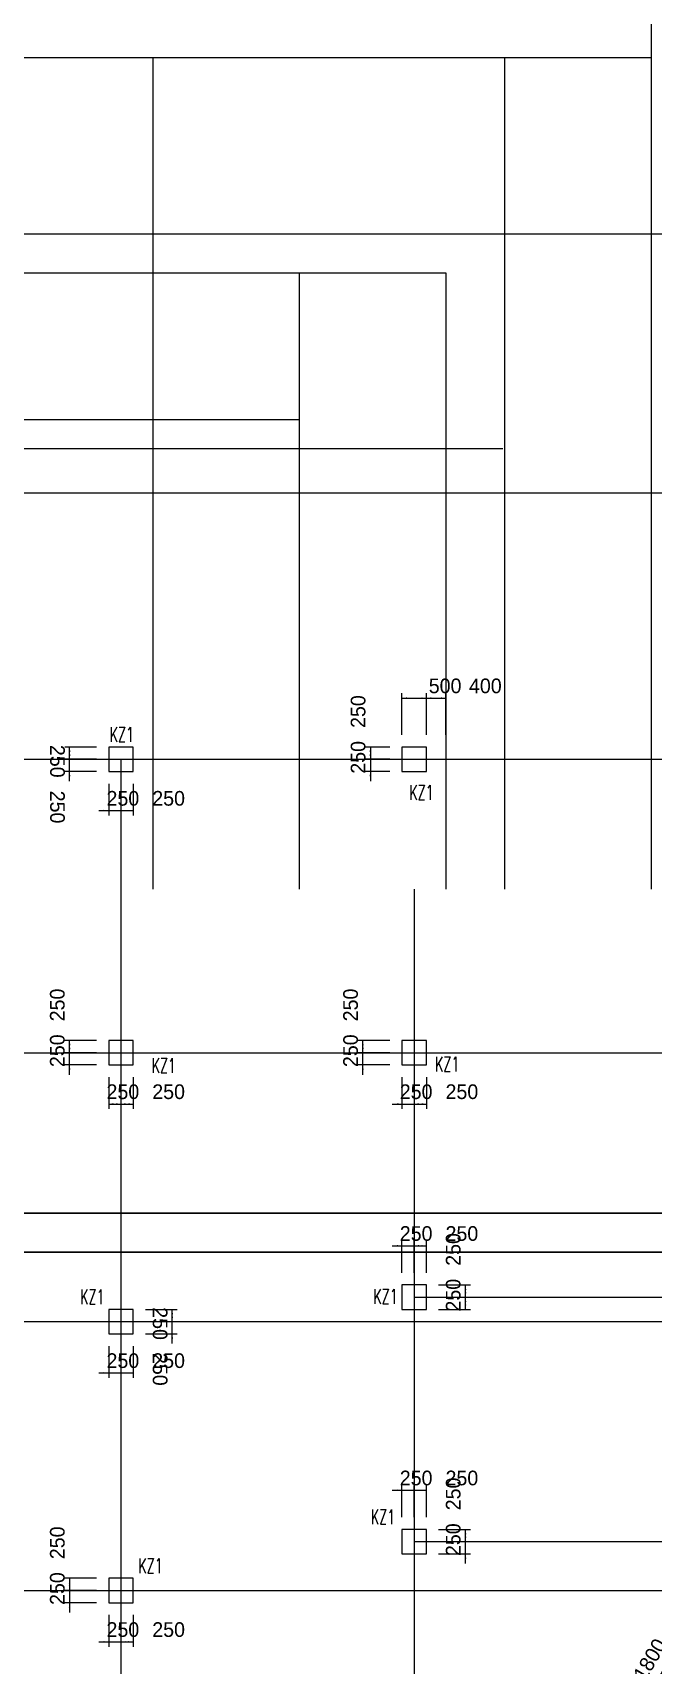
# Model space of a CAD drawing. Extents: x 387171 to 699106, y 11966 to 245688.
# Drawn here: x 577452 to 590152, y 194558 to 227949 of the extents above; entities that cross this region are included whole.
import ezdxf

# ---------------------------------------------------------------- set-up
doc = ezdxf.new("R2010")
doc.units = 0
doc.header["$LTSCALE"] = 100
doc.header["$MEASUREMENT"] = 0
for name, color, linetype in [('COLU', 7, 'Continuous'), ('DIM', 3, 'Continuous'), ('DOTE', 253, 'Continuous'), ('L-AXIS', 3, 'Continuous'), ('NUM', 7, 'Continuous')]:
    doc.layers.add(name, color=color, linetype=linetype)
doc.styles.add('hztxt', font='hztxt')
doc.styles.get("Standard").update_dxf_attribs({"font": 'standard'})
doc.dimstyles.get("Standard").update_dxf_attribs({"dimtxt": 300, "dimasz": 100, "dimexe": 100, "dimexo": 250, "dimgap": 100, "dimtad": 0, "dimtoh": 1, "dimdec": 0, "dimdsep": 46, "dimcen": 0.09, "dimclrt": 7, "dimadec": 0, "dimazin": 0, "dimtfac": 1, "dimtdec": 4, "dimtofl": 0, "dimtmove": 0, "dimatfit": 3, "dimfxl": 1, "dimtolj": 1, "dimtzin": 0, "dimarcsym": 0})

# ---------------------------------------------------------------- blocks, each defined once
blk = doc.blocks.new('*D3415')
at = {"layer": 'L-AXIS', "color": 0, "linetype": 'ByBlock', "lineweight": -2}
for p, q in [((589926, 193725), (590839, 195276)), ((591430, 194929), (590752, 195327)), ((590517, 193377), (589840, 193775))]:
    blk.add_line(p, q, dxfattribs=at)
for points in [[(590839, 195276), (590802, 195182), (590774, 195198)], [(589926, 193725), (589963, 193819), (589991, 193802)]]:
    blk.add_solid(points, dxfattribs=at)
at = {"layer": 'L-AXIS', "color": 7, "linetype": 'Continuous', "lineweight": -2, "insert": (590081, 194678), "char_height": 300, "width": 690, "attachment_point": 5, "rotation": 59.5454, "style": 'hztxt'}
blk.add_mtext('1800', dxfattribs=at)
blk = doc.blocks.new('*D1310')
at = {"layer": 'DIM', "color": 0, "linetype": 'ByBlock', "lineweight": -2}
for p, q in [((584808, 203138), (585458, 203138)), ((585008, 202588), (585008, 203238)), ((585258, 202588), (585258, 203238))]:
    blk.add_line(p, q, dxfattribs=at)
for points in [[(585008, 203138), (584908, 203121), (584908, 203155)], [(585258, 203138), (585358, 203155), (585358, 203121)]]:
    blk.add_solid(points, dxfattribs=at)
at = {"layer": 'DIM', "color": 7, "linetype": 'Continuous', "lineweight": -2, "insert": (585298, 203388), "char_height": 300, "width": 566.67, "attachment_point": 5, "style": 'hztxt'}
blk.add_mtext('250', dxfattribs=at)
blk = doc.blocks.new('*D3951')
at = {"layer": 'DIM', "color": 0, "linetype": 'ByBlock', "lineweight": -2}
for p, q in [((585258, 202588), (585258, 203238)), ((585258, 203138), (585508, 203138)), ((585508, 202588), (585508, 203238))]:
    blk.add_line(p, q, dxfattribs=at)
for points in [[(585258, 203138), (585358, 203155), (585358, 203121)], [(585508, 203138), (585408, 203121), (585408, 203155)]]:
    blk.add_solid(points, dxfattribs=at)
at = {"layer": 'DIM', "color": 7, "linetype": 'Continuous', "lineweight": -2, "insert": (586234, 203388), "char_height": 300, "width": 566.67, "attachment_point": 5, "style": 'hztxt'}
blk.add_mtext('250', dxfattribs=at)
blk = doc.blocks.new('*D4181')
at = {"layer": 'DIM', "color": 0, "linetype": 'ByBlock', "lineweight": -2}
for p, q in [((585758, 202088), (586408, 202088)), ((586308, 201838), (586308, 202088)), ((585758, 201838), (586408, 201838))]:
    blk.add_line(p, q, dxfattribs=at)
for points in [[(586308, 202088), (586325, 201988), (586291, 201988)], [(586308, 201838), (586291, 201938), (586325, 201938)]]:
    blk.add_solid(points, dxfattribs=at)
at = {"layer": 'DIM', "color": 7, "linetype": 'Continuous', "lineweight": -2, "insert": (586058, 202128), "char_height": 300, "width": 566.67, "attachment_point": 5, "rotation": 90, "style": 'hztxt'}
blk.add_mtext('250', dxfattribs=at)
blk = doc.blocks.new('*D13')
at = {"layer": 'DIM', "color": 0, "linetype": 'ByBlock', "lineweight": -2}
for p, q in [((585758, 202338), (586408, 202338)), ((585758, 202088), (586408, 202088)), ((586308, 202088), (586308, 202338))]:
    blk.add_line(p, q, dxfattribs=at)
for points in [[(586308, 202338), (586325, 202238), (586291, 202238)], [(586308, 202088), (586291, 202188), (586325, 202188)]]:
    blk.add_solid(points, dxfattribs=at)
at = {"layer": 'DIM', "color": 7, "linetype": 'Continuous', "lineweight": -2, "insert": (586058, 203064), "char_height": 300, "width": 566.67, "attachment_point": 5, "rotation": 90, "style": 'hztxt'}
blk.add_mtext('250', dxfattribs=at)
blk = doc.blocks.new('*D2239')
at = {"layer": 'DIM', "color": 0, "linetype": 'ByBlock', "lineweight": -2}
for p, q in [((584808, 198138), (585458, 198138)), ((585008, 197588), (585008, 198238)), ((585258, 197588), (585258, 198238))]:
    blk.add_line(p, q, dxfattribs=at)
for points in [[(585008, 198138), (584908, 198121), (584908, 198155)], [(585258, 198138), (585358, 198155), (585358, 198121)]]:
    blk.add_solid(points, dxfattribs=at)
at = {"layer": 'DIM', "color": 7, "linetype": 'Continuous', "lineweight": -2, "insert": (585298, 198388), "char_height": 300, "width": 566.67, "attachment_point": 5, "style": 'hztxt'}
blk.add_mtext('250', dxfattribs=at)
blk = doc.blocks.new('*D191')
at = {"layer": 'DIM', "color": 0, "linetype": 'ByBlock', "lineweight": -2}
for p, q in [((585258, 197588), (585258, 198238)), ((585258, 198138), (585508, 198138)), ((585508, 197588), (585508, 198238))]:
    blk.add_line(p, q, dxfattribs=at)
for points in [[(585258, 198138), (585358, 198155), (585358, 198121)], [(585508, 198138), (585408, 198121), (585408, 198155)]]:
    blk.add_solid(points, dxfattribs=at)
at = {"layer": 'DIM', "color": 7, "linetype": 'Continuous', "lineweight": -2, "insert": (586234, 198388), "char_height": 300, "width": 566.67, "attachment_point": 5, "style": 'hztxt'}
blk.add_mtext('250', dxfattribs=at)
blk = doc.blocks.new('*D163')
at = {"layer": 'DIM', "color": 0, "linetype": 'ByBlock', "lineweight": -2}
for p, q in [((585758, 197088), (586408, 197088)), ((586308, 196638), (586308, 197288)), ((585758, 196838), (586408, 196838))]:
    blk.add_line(p, q, dxfattribs=at)
for points in [[(586308, 197088), (586291, 197188), (586325, 197188)], [(586308, 196838), (586325, 196738), (586291, 196738)]]:
    blk.add_solid(points, dxfattribs=at)
at = {"layer": 'DIM', "color": 7, "linetype": 'Continuous', "lineweight": -2, "insert": (586058, 197128), "char_height": 300, "width": 566.67, "attachment_point": 5, "rotation": 90, "style": 'hztxt'}
blk.add_mtext('250', dxfattribs=at)
blk = doc.blocks.new('*D384')
at = {"layer": 'DIM', "color": 0, "linetype": 'ByBlock', "lineweight": -2}
for p, q in [((585758, 197338), (586408, 197338)), ((585758, 197088), (586408, 197088)), ((586308, 197088), (586308, 197338))]:
    blk.add_line(p, q, dxfattribs=at)
for points in [[(586308, 197338), (586325, 197238), (586291, 197238)], [(586308, 197088), (586291, 197188), (586325, 197188)]]:
    blk.add_solid(points, dxfattribs=at)
at = {"layer": 'DIM', "color": 7, "linetype": 'Continuous', "lineweight": -2, "insert": (586058, 198064), "char_height": 300, "width": 566.67, "attachment_point": 5, "rotation": 90, "style": 'hztxt'}
blk.add_mtext('250', dxfattribs=at)
blk = doc.blocks.new('*D1241')
at = {"layer": 'DIM', "color": 0, "linetype": 'ByBlock', "lineweight": -2}
for p, q in [((585008, 206588), (585008, 205938)), ((585258, 206588), (585258, 205938)), ((584808, 206038), (585458, 206038))]:
    blk.add_line(p, q, dxfattribs=at)
for points in [[(585008, 206038), (584908, 206021), (584908, 206055)], [(585258, 206038), (585358, 206055), (585358, 206021)]]:
    blk.add_solid(points, dxfattribs=at)
at = {"layer": 'DIM', "color": 7, "linetype": 'Continuous', "lineweight": -2, "insert": (585298, 206288), "char_height": 300, "width": 566.67, "attachment_point": 5, "style": 'hztxt'}
blk.add_mtext('250', dxfattribs=at)
blk = doc.blocks.new('*D1452')
at = {"layer": 'DIM', "color": 0, "linetype": 'ByBlock', "lineweight": -2}
for p, q in [((585258, 206588), (585258, 205938)), ((585508, 206588), (585508, 205938)), ((585258, 206038), (585508, 206038))]:
    blk.add_line(p, q, dxfattribs=at)
for points in [[(585258, 206038), (585358, 206055), (585358, 206021)], [(585508, 206038), (585408, 206021), (585408, 206055)]]:
    blk.add_solid(points, dxfattribs=at)
at = {"layer": 'DIM', "color": 7, "linetype": 'Continuous', "lineweight": -2, "insert": (586234, 206288), "char_height": 300, "width": 566.67, "attachment_point": 5, "style": 'hztxt'}
blk.add_mtext('250', dxfattribs=at)
blk = doc.blocks.new('*D2001')
at = {"layer": 'DIM', "color": 0, "linetype": 'ByBlock', "lineweight": -2}
for p, q in [((584758, 207088), (584108, 207088)), ((584208, 206638), (584208, 207288)), ((584758, 206838), (584108, 206838))]:
    blk.add_line(p, q, dxfattribs=at)
for points in [[(584208, 207088), (584191, 207188), (584225, 207188)], [(584208, 206838), (584225, 206738), (584191, 206738)]]:
    blk.add_solid(points, dxfattribs=at)
at = {"layer": 'DIM', "color": 7, "linetype": 'Continuous', "lineweight": -2, "insert": (583958, 207128), "char_height": 300, "width": 566.67, "attachment_point": 5, "rotation": 90, "style": 'hztxt'}
blk.add_mtext('250', dxfattribs=at)
blk = doc.blocks.new('*D2223')
at = {"layer": 'DIM', "color": 0, "linetype": 'ByBlock', "lineweight": -2}
for p, q in [((584758, 207338), (584108, 207338)), ((584758, 207088), (584108, 207088)), ((584208, 207088), (584208, 207338))]:
    blk.add_line(p, q, dxfattribs=at)
for points in [[(584208, 207338), (584225, 207238), (584191, 207238)], [(584208, 207088), (584191, 207188), (584225, 207188)]]:
    blk.add_solid(points, dxfattribs=at)
at = {"layer": 'DIM', "color": 7, "linetype": 'Continuous', "lineweight": -2, "insert": (583958, 208064), "char_height": 300, "width": 566.67, "attachment_point": 5, "rotation": 90, "style": 'hztxt'}
blk.add_mtext('250', dxfattribs=at)
blk = doc.blocks.new('*D670')
at = {"layer": 'DIM', "color": 0, "linetype": 'ByBlock', "lineweight": -2}
for p, q in [((585008, 213588), (585008, 214438)), ((585508, 213588), (585508, 214438)), ((585008, 214338), (585508, 214338))]:
    blk.add_line(p, q, dxfattribs=at)
for points in [[(585008, 214338), (585108, 214355), (585108, 214321)], [(585508, 214338), (585408, 214321), (585408, 214355)]]:
    blk.add_solid(points, dxfattribs=at)
at = {"layer": 'DIM', "color": 7, "linetype": 'Continuous', "lineweight": -2, "insert": (585891, 214588), "char_height": 300, "width": 566.67, "attachment_point": 5, "style": 'hztxt'}
blk.add_mtext('500', dxfattribs=at)
blk = doc.blocks.new('*D925')
at = {"layer": 'DIM', "color": 0, "linetype": 'ByBlock', "lineweight": -2}
for p, q in [((584758, 213338), (584262, 213338)), ((584758, 213088), (584262, 213088)), ((584362, 213338), (584362, 213088))]:
    blk.add_line(p, q, dxfattribs=at)
for points in [[(584362, 213338), (584379, 213238), (584345, 213238)], [(584362, 213088), (584345, 213188), (584379, 213188)]]:
    blk.add_solid(points, dxfattribs=at)
at = {"layer": 'DIM', "color": 7, "linetype": 'Continuous', "lineweight": -2, "insert": (584112, 214064), "char_height": 300, "width": 566.67, "attachment_point": 5, "rotation": 90, "style": 'hztxt'}
blk.add_mtext('250', dxfattribs=at)
blk = doc.blocks.new('*D3639')
at = {"layer": 'DIM', "color": 0, "linetype": 'ByBlock', "lineweight": -2}
for p, q in [((584758, 213088), (584262, 213088)), ((584362, 213288), (584362, 212638)), ((584758, 212838), (584262, 212838))]:
    blk.add_line(p, q, dxfattribs=at)
for points in [[(584362, 213088), (584345, 213188), (584379, 213188)], [(584362, 212838), (584379, 212738), (584345, 212738)]]:
    blk.add_solid(points, dxfattribs=at)
at = {"layer": 'DIM', "color": 7, "linetype": 'Continuous', "lineweight": -2, "insert": (584112, 213128), "char_height": 300, "width": 566.67, "attachment_point": 5, "rotation": 90, "style": 'hztxt'}
blk.add_mtext('250', dxfattribs=at)
blk = doc.blocks.new('*D436')
at = {"layer": 'DIM', "color": 0, "linetype": 'ByBlock', "lineweight": -2}
for p, q in [((579008, 212588), (579008, 211938)), ((579258, 212588), (579258, 211938)), ((578808, 212038), (579458, 212038))]:
    blk.add_line(p, q, dxfattribs=at)
for points in [[(579008, 212038), (578908, 212021), (578908, 212055)], [(579258, 212038), (579358, 212055), (579358, 212021)]]:
    blk.add_solid(points, dxfattribs=at)
at = {"layer": 'DIM', "color": 7, "linetype": 'Continuous', "lineweight": -2, "insert": (579298, 212288), "char_height": 300, "width": 566.67, "attachment_point": 5, "style": 'hztxt'}
blk.add_mtext('250', dxfattribs=at)
blk = doc.blocks.new('*D412')
at = {"layer": 'DIM', "color": 0, "linetype": 'ByBlock', "lineweight": -2}
for p, q in [((579258, 212588), (579258, 211938)), ((579508, 212588), (579508, 211938)), ((579258, 212038), (579508, 212038))]:
    blk.add_line(p, q, dxfattribs=at)
for points in [[(579258, 212038), (579358, 212055), (579358, 212021)], [(579508, 212038), (579408, 212021), (579408, 212055)]]:
    blk.add_solid(points, dxfattribs=at)
at = {"layer": 'DIM', "color": 7, "linetype": 'Continuous', "lineweight": -2, "insert": (580234, 212288), "char_height": 300, "width": 566.67, "attachment_point": 5, "style": 'hztxt'}
blk.add_mtext('250', dxfattribs=at)
blk = doc.blocks.new('*D634')
at = {"layer": 'DIM', "color": 0, "linetype": 'ByBlock', "lineweight": -2}
for p, q in [((578758, 213088), (578108, 213088)), ((578208, 212638), (578208, 213288)), ((578758, 212838), (578108, 212838))]:
    blk.add_line(p, q, dxfattribs=at)
for points in [[(578208, 213088), (578191, 213188), (578225, 213188)], [(578208, 212838), (578225, 212738), (578191, 212738)]]:
    blk.add_solid(points, dxfattribs=at)
at = {"layer": 'DIM', "color": 7, "linetype": 'Continuous', "lineweight": -2, "insert": (577958, 212112), "char_height": 300, "width": 566.67, "attachment_point": 5, "rotation": 270, "style": 'hztxt'}
blk.add_mtext('250', dxfattribs=at)
blk = doc.blocks.new('*D885')
at = {"layer": 'DIM', "color": 0, "linetype": 'ByBlock', "lineweight": -2}
for p, q in [((578758, 213338), (578108, 213338)), ((578758, 213088), (578108, 213088)), ((578208, 213088), (578208, 213338))]:
    blk.add_line(p, q, dxfattribs=at)
for points in [[(578208, 213338), (578225, 213238), (578191, 213238)], [(578208, 213088), (578191, 213188), (578225, 213188)]]:
    blk.add_solid(points, dxfattribs=at)
at = {"layer": 'DIM', "color": 7, "linetype": 'Continuous', "lineweight": -2, "insert": (577958, 213048), "char_height": 300, "width": 566.67, "attachment_point": 5, "rotation": 270, "style": 'hztxt'}
blk.add_mtext('250', dxfattribs=at)
blk = doc.blocks.new('*D1323')
at = {"layer": 'DIM', "color": 0, "linetype": 'ByBlock', "lineweight": -2}
for p, q in [((579008, 206588), (579008, 205938)), ((579258, 206588), (579258, 205938)), ((579008, 206038), (579258, 206038))]:
    blk.add_line(p, q, dxfattribs=at)
for points in [[(579008, 206038), (579108, 206055), (579108, 206021)], [(579258, 206038), (579158, 206021), (579158, 206055)]]:
    blk.add_solid(points, dxfattribs=at)
at = {"layer": 'DIM', "color": 7, "linetype": 'Continuous', "lineweight": -2, "insert": (579298, 206288), "char_height": 300, "width": 566.67, "attachment_point": 5, "style": 'hztxt'}
blk.add_mtext('250', dxfattribs=at)
blk = doc.blocks.new('*D1526')
at = {"layer": 'DIM', "color": 0, "linetype": 'ByBlock', "lineweight": -2}
for p, q in [((579258, 206588), (579258, 205938)), ((579508, 206588), (579508, 205938)), ((579258, 206038), (579508, 206038))]:
    blk.add_line(p, q, dxfattribs=at)
for points in [[(579258, 206038), (579358, 206055), (579358, 206021)], [(579508, 206038), (579408, 206021), (579408, 206055)]]:
    blk.add_solid(points, dxfattribs=at)
at = {"layer": 'DIM', "color": 7, "linetype": 'Continuous', "lineweight": -2, "insert": (580234, 206288), "char_height": 300, "width": 566.67, "attachment_point": 5, "style": 'hztxt'}
blk.add_mtext('250', dxfattribs=at)
blk = doc.blocks.new('*D2088')
at = {"layer": 'DIM', "color": 0, "linetype": 'ByBlock', "lineweight": -2}
for p, q in [((578758, 207088), (578108, 207088)), ((578208, 206638), (578208, 207288)), ((578758, 206838), (578108, 206838))]:
    blk.add_line(p, q, dxfattribs=at)
for points in [[(578208, 207088), (578191, 207188), (578225, 207188)], [(578208, 206838), (578225, 206738), (578191, 206738)]]:
    blk.add_solid(points, dxfattribs=at)
at = {"layer": 'DIM', "color": 7, "linetype": 'Continuous', "lineweight": -2, "insert": (577958, 207128), "char_height": 300, "width": 566.67, "attachment_point": 5, "rotation": 90, "style": 'hztxt'}
blk.add_mtext('250', dxfattribs=at)
blk = doc.blocks.new('*D2304')
at = {"layer": 'DIM', "color": 0, "linetype": 'ByBlock', "lineweight": -2}
for p, q in [((578758, 207338), (578108, 207338)), ((578758, 207088), (578108, 207088)), ((578208, 207088), (578208, 207338))]:
    blk.add_line(p, q, dxfattribs=at)
for points in [[(578208, 207338), (578225, 207238), (578191, 207238)], [(578208, 207088), (578191, 207188), (578225, 207188)]]:
    blk.add_solid(points, dxfattribs=at)
at = {"layer": 'DIM', "color": 7, "linetype": 'Continuous', "lineweight": -2, "insert": (577958, 208064), "char_height": 300, "width": 566.67, "attachment_point": 5, "rotation": 90, "style": 'hztxt'}
blk.add_mtext('250', dxfattribs=at)
blk = doc.blocks.new('*D115')
at = {"layer": 'DIM', "color": 0, "linetype": 'ByBlock', "lineweight": -2}
for p, q in [((579008, 201088), (579008, 200438)), ((579258, 201088), (579258, 200438)), ((578808, 200538), (579458, 200538))]:
    blk.add_line(p, q, dxfattribs=at)
for points in [[(579008, 200538), (578908, 200521), (578908, 200555)], [(579258, 200538), (579358, 200555), (579358, 200521)]]:
    blk.add_solid(points, dxfattribs=at)
at = {"layer": 'DIM', "color": 7, "linetype": 'Continuous', "lineweight": -2, "insert": (579298, 200788), "char_height": 300, "width": 566.67, "attachment_point": 5, "style": 'hztxt'}
blk.add_mtext('250', dxfattribs=at)
blk = doc.blocks.new('*D2613')
at = {"layer": 'DIM', "color": 0, "linetype": 'ByBlock', "lineweight": -2}
for p, q in [((579258, 201088), (579258, 200438)), ((579508, 201088), (579508, 200438)), ((579258, 200538), (579508, 200538))]:
    blk.add_line(p, q, dxfattribs=at)
for points in [[(579258, 200538), (579358, 200555), (579358, 200521)], [(579508, 200538), (579408, 200521), (579408, 200555)]]:
    blk.add_solid(points, dxfattribs=at)
at = {"layer": 'DIM', "color": 7, "linetype": 'Continuous', "lineweight": -2, "insert": (580234, 200788), "char_height": 300, "width": 566.67, "attachment_point": 5, "style": 'hztxt'}
blk.add_mtext('250', dxfattribs=at)
blk = doc.blocks.new('*D3106')
at = {"layer": 'DIM', "color": 0, "linetype": 'ByBlock', "lineweight": -2}
for p, q in [((580308, 201138), (580308, 201788)), ((579758, 201588), (580408, 201588)), ((579758, 201338), (580408, 201338))]:
    blk.add_line(p, q, dxfattribs=at)
for points in [[(580308, 201588), (580291, 201688), (580325, 201688)], [(580308, 201338), (580325, 201238), (580291, 201238)]]:
    blk.add_solid(points, dxfattribs=at)
at = {"layer": 'DIM', "color": 7, "linetype": 'Continuous', "lineweight": -2, "insert": (580058, 200612), "char_height": 300, "width": 566.67, "attachment_point": 5, "rotation": 270, "style": 'hztxt'}
blk.add_mtext('250', dxfattribs=at)
blk = doc.blocks.new('*D3323')
at = {"layer": 'DIM', "color": 0, "linetype": 'ByBlock', "lineweight": -2}
for p, q in [((579758, 201838), (580408, 201838)), ((580308, 201588), (580308, 201838)), ((579758, 201588), (580408, 201588))]:
    blk.add_line(p, q, dxfattribs=at)
for points in [[(580308, 201838), (580325, 201738), (580291, 201738)], [(580308, 201588), (580291, 201688), (580325, 201688)]]:
    blk.add_solid(points, dxfattribs=at)
at = {"layer": 'DIM', "color": 7, "linetype": 'Continuous', "lineweight": -2, "insert": (580058, 201548), "char_height": 300, "width": 566.67, "attachment_point": 5, "rotation": 270, "style": 'hztxt'}
blk.add_mtext('250', dxfattribs=at)
blk = doc.blocks.new('*D3497')
at = {"layer": 'DIM', "color": 0, "linetype": 'ByBlock', "lineweight": -2}
for p, q in [((578758, 196338), (578108, 196338)), ((578758, 196088), (578108, 196088)), ((578208, 196338), (578208, 196088))]:
    blk.add_line(p, q, dxfattribs=at)
for points in [[(578208, 196338), (578225, 196238), (578191, 196238)], [(578208, 196088), (578191, 196188), (578225, 196188)]]:
    blk.add_solid(points, dxfattribs=at)
at = {"layer": 'DIM', "color": 7, "linetype": 'Continuous', "lineweight": -2, "insert": (577958, 197064), "char_height": 300, "width": 566.67, "attachment_point": 5, "rotation": 90, "style": 'hztxt'}
blk.add_mtext('250', dxfattribs=at)
blk = doc.blocks.new('*D1550')
at = {"layer": 'DIM', "color": 0, "linetype": 'ByBlock', "lineweight": -2}
for p, q in [((578758, 196088), (578108, 196088)), ((578208, 196288), (578208, 195638)), ((578758, 195838), (578108, 195838))]:
    blk.add_line(p, q, dxfattribs=at)
for points in [[(578208, 196088), (578191, 196188), (578225, 196188)], [(578208, 195838), (578225, 195738), (578191, 195738)]]:
    blk.add_solid(points, dxfattribs=at)
at = {"layer": 'DIM', "color": 7, "linetype": 'Continuous', "lineweight": -2, "insert": (577958, 196128), "char_height": 300, "width": 566.67, "attachment_point": 5, "rotation": 90, "style": 'hztxt'}
blk.add_mtext('250', dxfattribs=at)
blk = doc.blocks.new('*D1795')
at = {"layer": 'DIM', "color": 0, "linetype": 'ByBlock', "lineweight": -2}
for p, q in [((579008, 195588), (579008, 194938)), ((579258, 195588), (579258, 194938)), ((578808, 195038), (579458, 195038))]:
    blk.add_line(p, q, dxfattribs=at)
for points in [[(579008, 195038), (578908, 195021), (578908, 195055)], [(579258, 195038), (579358, 195055), (579358, 195021)]]:
    blk.add_solid(points, dxfattribs=at)
at = {"layer": 'DIM', "color": 7, "linetype": 'Continuous', "lineweight": -2, "insert": (579298, 195288), "char_height": 300, "width": 566.67, "attachment_point": 5, "style": 'hztxt'}
blk.add_mtext('250', dxfattribs=at)
blk = doc.blocks.new('*D2052')
at = {"layer": 'DIM', "color": 0, "linetype": 'ByBlock', "lineweight": -2}
for p, q in [((579258, 195588), (579258, 194938)), ((579508, 195588), (579508, 194938)), ((579258, 195038), (579508, 195038))]:
    blk.add_line(p, q, dxfattribs=at)
for points in [[(579258, 195038), (579358, 195055), (579358, 195021)], [(579508, 195038), (579408, 195021), (579408, 195055)]]:
    blk.add_solid(points, dxfattribs=at)
at = {"layer": 'DIM', "color": 7, "linetype": 'Continuous', "lineweight": -2, "insert": (580234, 195288), "char_height": 300, "width": 566.67, "attachment_point": 5, "style": 'hztxt'}
blk.add_mtext('250', dxfattribs=at)
blk = doc.blocks.new('*D3884')
at = {"layer": 'DIM', "color": 0, "linetype": 'ByBlock', "lineweight": -2}
for p, q in [((585508, 213588), (585508, 214438)), ((585908, 213588), (585908, 214438)), ((585508, 214338), (585908, 214338))]:
    blk.add_line(p, q, dxfattribs=at)
for points in [[(585508, 214338), (585608, 214355), (585608, 214321)], [(585908, 214338), (585808, 214321), (585808, 214355)]]:
    blk.add_solid(points, dxfattribs=at)
at = {"layer": 'DIM', "color": 7, "linetype": 'Continuous', "lineweight": -2, "insert": (586714, 214588), "char_height": 300, "width": 576.67, "attachment_point": 5, "style": 'hztxt'}
blk.add_mtext('400', dxfattribs=at)
blk = doc.blocks.new('后浇带现场')
at = {"color": 6, "lineweight": 30}
for points in [[(714656, 762040), (714656, 738930), (710056, 738930), (710056, 730049), (775507, 730049), (775507, 772730)], [(715456, 762040), (715456, 738130), (710856, 738130), (710856, 730849), (774707, 730849), (774707, 772730)]]:
    blk.add_lwpolyline(points, dxfattribs=at)

msp = doc.modelspace()

# ---------------------------------------------------------------- linework, layer by layer
at = {"layer": 'COLU'}
for points in [[(579008.1, 212837.9), (579508.1, 212837.9), (579508.1, 213337.9), (579008.1, 213337.9)], [(585008.1, 212837.9), (585508.1, 212837.9), (585508.1, 213337.9), (585008.1, 213337.9)], [(579008.1, 206837.9), (579508.1, 206837.9), (579508.1, 207337.9), (579008.1, 207337.9)], [(585008.1, 206837.9), (585508.1, 206837.9), (585508.1, 207337.9), (585008.1, 207337.9)], [(585008.1, 201837.9), (585508.1, 201837.9), (585508.1, 202337.9), (585008.1, 202337.9)], [(579008.1, 201337.9), (579508.1, 201337.9), (579508.1, 201837.9), (579008.1, 201837.9)], [(585008.1, 196837.9), (585508.1, 196837.9), (585508.1, 197337.9), (585008.1, 197337.9)], [(579008.1, 195837.9), (579508.1, 195837.9), (579508.1, 196337.9), (579008.1, 196337.9)]]:
    msp.add_lwpolyline(points, close=True, dxfattribs=at)
at = {"layer": 'DOTE'}
for p, q in [((590108.1, 234260.7), (590108.1, 210429.3)), ((539629.1, 227437.9), (590108.1, 227437.9)), ((579908.1, 227437.9), (579908.1, 210429.3)), ((587108.1, 227437.9), (587108.1, 210429.3)), ((539629.1, 223837.9), (599108.1, 223837.9)), ((539629.1, 223037.9), (585908.1, 223037.9)), ((582908.1, 223037.9), (582908.1, 210429.3)), ((585908.1, 223037.9), (585908.1, 210429.3)), ((539629.1, 220037.9), (582908.1, 220037.9)), ((587069.7, 219437.9), (539629.1, 219437.9)), ((530358.1, 218537.9), (599408.1, 218537.9)), ((488717.2, 213087.9), (664518.6, 213087.9)), ((579258.1, 213087.9), (579258.1, 100087.9)), ((585258.1, 210429.3), (585258.1, 190087.9)), ((488958, 207087.9), (664518.6, 207087.9)), ((585258.1, 202087.9), (606169.5, 202087.9)), ((545881.1, 201587.9), (664518.6, 201587.9)), ((585258.1, 197087.9), (606169.5, 197087.9)), ((534043.3, 196087.9), (664518.6, 196087.9))]:
    msp.add_line(p, q, dxfattribs=at)

# ---------------------------------------------------------------- block references
at = {"color": 3, "lineweight": 30}
msp.add_blockref('后浇带现场', (-182998.7, -527042.1), dxfattribs=at)

# ---------------------------------------------------------------- texts
at = {"layer": 'NUM', "color": 200, "width": 0.7}
for p in [(579026.4, 213444), (585156.9, 212257.8), (579882.9, 206672.9), (585683.8, 206706.3), (578422.3, 201944), (584422.3, 201951.2), (584369.6, 197444), (579614.1, 196444)]:
    msp.add_text('KZ1', height=300, dxfattribs=at).set_placement(p)

# ---------------------------------------------------------------- dimensions: what is measured, and where the dimension line sits
at = {"layer": 'DIM', "color": 200}
for base, p1, p2, picture, middle in [((585508.1, 214337.9), (585008.1, 213337.9), (585508.1, 213337.9), '*D670', (585258.1, 214587.9)), ((585908.1, 214337.9), (585508.1, 213337.9), (585908.1, 213337.9), '*D3884', (586126.1, 214587.9))]:
    dim = msp.add_linear_dim(base=base, p1=p1, p2=p2, dimstyle='Standard', dxfattribs=at)
    dim.commit()
    dim.dimension.update_dxf_attribs({"geometry": picture, "text_midpoint": middle})
for base, p1, p2, picture, middle in [((584362, 213087.9), (585008.1, 213337.9), (585008.1, 213087.9), '*D925', (584112, 213556)), ((584362, 212837.9), (585008.1, 213087.9), (585008.1, 212837.9), '*D3639', (584112, 212619.9))]:
    dim = msp.add_linear_dim(base=base, p1=p1, p2=p2, angle=270, dimstyle='Standard', dxfattribs=at)
    dim.commit()
    dim.dimension.update_dxf_attribs({"geometry": picture, "text_midpoint": middle})
for p1, p2, distance, picture, middle in [((579008.1, 213087.9), (579008.1, 213337.9), 800, '*D885', (577958.1, 213556)), ((579008.1, 212837.9), (579008.1, 213087.9), 800, '*D634', (577958.1, 212619.9)), ((579008.1, 212837.9), (579258.1, 212837.9), -800, '*D436', (578790, 212287.9)), ((579258.1, 212837.9), (579508.1, 212837.9), -800, '*D412', (579726.1, 212287.9)), ((579008.1, 207087.9), (579008.1, 207337.9), 800, '*D2304', (577958.1, 207556)), ((585008.1, 207087.9), (585008.1, 207337.9), 800, '*D2223', (583958.1, 207556)), ((579008.1, 206837.9), (579008.1, 207087.9), 800, '*D2088', (577958.1, 206619.9)), ((585008.1, 206837.9), (585008.1, 207087.9), 800, '*D2001', (583958.1, 206619.9)), ((579008.1, 206837.9), (579258.1, 206837.9), -800, '*D1323', (578790, 206287.9)), ((579258.1, 206837.9), (579508.1, 206837.9), -800, '*D1526', (579726.1, 206287.9)), ((585008.1, 206837.9), (585258.1, 206837.9), -800, '*D1241', (584790, 206287.9)), ((585258.1, 206837.9), (585508.1, 206837.9), -800, '*D1452', (585726.1, 206287.9)), ((585008.1, 202337.9), (585258.1, 202337.9), 800, '*D1310', (584790, 203387.9)), ((585258.1, 202337.9), (585508.1, 202337.9), 800, '*D3951', (585726.1, 203387.9)), ((585508.1, 202087.9), (585508.1, 202337.9), -800, '*D13', (586058.1, 202556)), ((585508.1, 201837.9), (585508.1, 202087.9), -800, '*D4181', (586058.1, 201619.9)), ((579508.1, 201587.9), (579508.1, 201837.9), -800, '*D3323', (580058.1, 202056)), ((579508.1, 201337.9), (579508.1, 201587.9), -800, '*D3106', (580058.1, 201119.9)), ((579008.1, 201337.9), (579258.1, 201337.9), -800, '*D115', (578790, 200787.9)), ((579258.1, 201337.9), (579508.1, 201337.9), -800, '*D2613', (579726.1, 200787.9)), ((585008.1, 197337.9), (585258.1, 197337.9), 800, '*D2239', (584790, 198387.9)), ((585258.1, 197337.9), (585508.1, 197337.9), 800, '*D191', (585726.1, 198387.9)), ((585508.1, 197087.9), (585508.1, 197337.9), -800, '*D384', (586058.1, 197556)), ((579008.1, 196337.9), (579008.1, 196087.9), -800, '*D3497', (577958.1, 196556)), ((585508.1, 196837.9), (585508.1, 197087.9), -800, '*D163', (586058.1, 196619.9)), ((579008.1, 196087.9), (579008.1, 195837.9), -800, '*D1550', (577958.1, 195619.9)), ((579008.1, 195837.9), (579258.1, 195837.9), -800, '*D1795', (578790, 195287.9)), ((579258.1, 195837.9), (579508.1, 195837.9), -800, '*D2052', (579726.1, 195287.9))]:
    dim = msp.add_aligned_dim(p1=p1, p2=p2, distance=distance, dimstyle='Standard', dxfattribs=at)
    dim.commit()
    dim.dimension.update_dxf_attribs({"geometry": picture, "text_midpoint": middle})
at = {"layer": 'L-AXIS'}
dim = msp.add_linear_dim(base=(590838.6, 195276.2), p1=(590732.9, 193250.2), p2=(591645.2, 194801.9), angle=59.54537, dimstyle='Standard', dxfattribs=at)
dim.commit()
dim.dimension.update_dxf_attribs({"geometry": '*D3415', "text_midpoint": (590080.7, 194677.7)})

doc.saveas('drawing.dxf')
